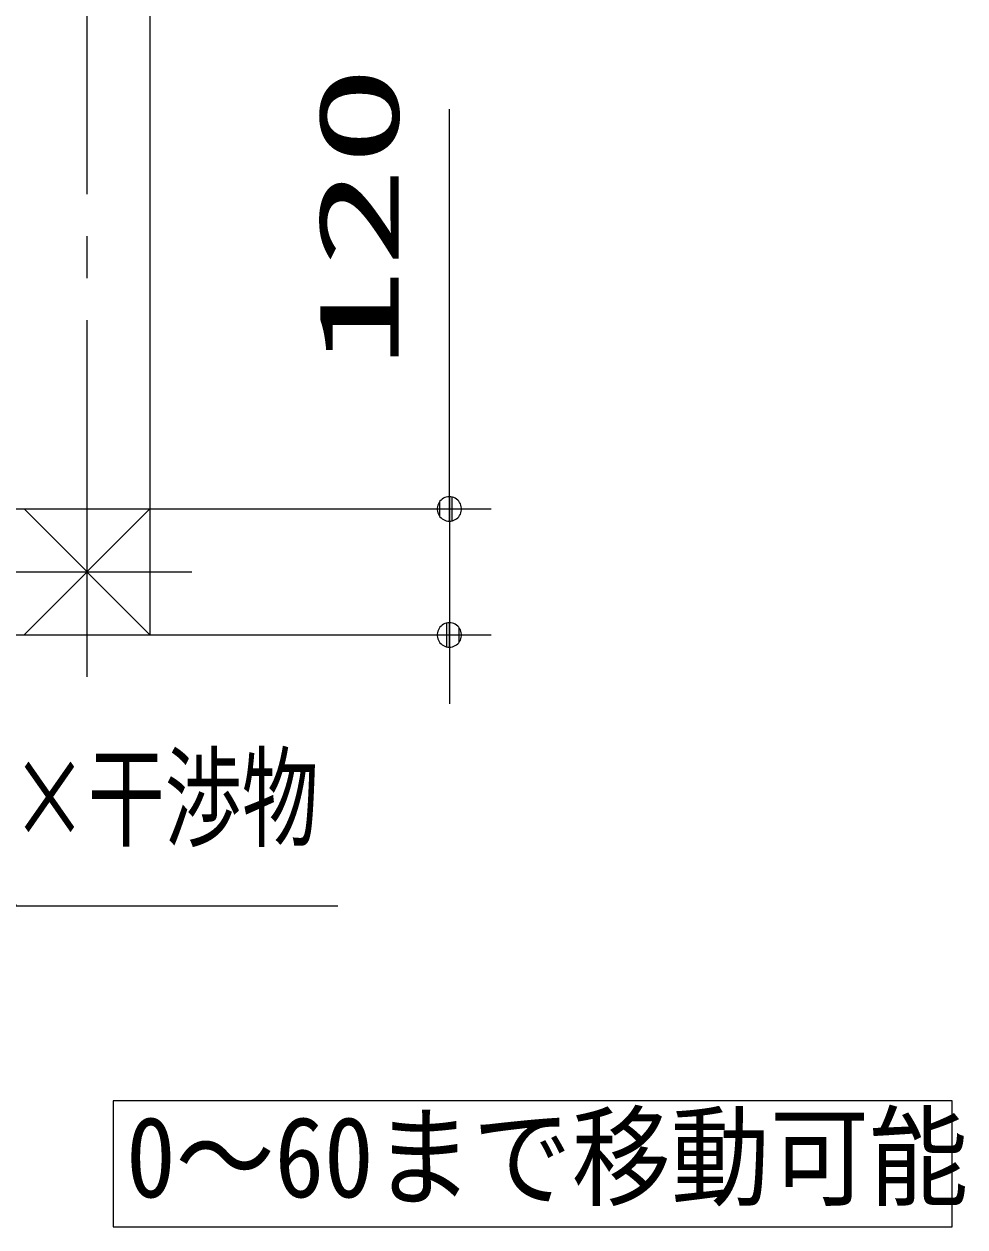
# Model space of a CAD drawing. Units: millimetres on the paper. Extents: x -305 to 305, y -152 to 152.
# Drawn here: x -115.79 to -93.37, y -38.57 to -9.92 of the extents above; entities that cross this region are included whole.
import ezdxf
from ezdxf.enums import TextEntityAlignment as Align

# ---------------------------------------------------------------- set-up
doc = ezdxf.new("R2010")
doc.units = ezdxf.units.MM
doc.linetypes.add('LONG_CHAIN', pattern=[21, 18, -1, 1, -1])
doc.layers.add('0-3_S4', color=7, linetype='Continuous', lineweight=9)
doc.layers.add('0-5_0', color=7, linetype='Continuous', lineweight=9)
doc.styles.add('ＭＳ ゴシック', font='')
doc.styles.get('ＭＳ ゴシック').set_extended_font_data('MS Gothic')

# ---------------------------------------------------------------- blocks, each defined once
blk = doc.blocks.new('_DOTSMALL')
at = {"layer": '0-5_0'}
for p, q in [((0.0746, 0.1), (-0.0746, 0.1)), ((0.1223, -0.0248), (-0.1223, -0.0248))]:
    blk.add_line(p, q, dxfattribs=at)
for points in [[(0.125, 0), (0.124, 0.0157), (0.1211, 0.0311), (0.1162, 0.046), (0.1095, 0.0602), (0.1011, 0.0735), (0.0911, 0.0856), (0.0797, 0.0963), (0.067, 0.1055), (0.0532, 0.1131), (0.0386, 0.1189), (0.0234, 0.1228), (0.0078, 0.1248), (-0.0078, 0.1248), (-0.0234, 0.1228), (-0.0386, 0.1189), (-0.0532, 0.1131), (-0.067, 0.1055), (-0.0797, 0.0963), (-0.0911, 0.0856), (-0.1011, 0.0735), (-0.1095, 0.0602), (-0.1162, 0.046), (-0.1211, 0.0311), (-0.124, 0.0157), (-0.125, 0), (0, 0)], [(-0.125, 0), (-0.124, -0.0157), (-0.1211, -0.0311), (-0.1162, -0.046), (-0.1095, -0.0602), (-0.1011, -0.0735), (-0.0911, -0.0856), (-0.0797, -0.0963), (-0.067, -0.1055), (-0.0532, -0.1131), (-0.0386, -0.1189), (-0.0234, -0.1228), (-0.0078, -0.1248), (0.0078, -0.1248), (0.0234, -0.1228), (0.0386, -0.1189), (0.0532, -0.1131), (0.067, -0.1055), (0.0797, -0.0963), (0.0911, -0.0856), (0.1011, -0.0735), (0.1095, -0.0602), (0.1162, -0.046), (0.1211, -0.0311), (0.124, -0.0157), (0.125, 0), (0, 0)]]:
    blk.add_lwpolyline(points, close=True, dxfattribs=at)

msp = doc.modelspace()

# ---------------------------------------------------------------- linework, layer by layer
at = {"layer": '0-3_S4', "linetype": 'LONG_CHAIN'}
for p, q in [((-114.294, 25.03), (-114.294, -25.47)), ((-162.293, -22.971), (-111.794, -22.971))]:
    msp.add_line(p, q, dxfattribs=at)
at = {"layer": '0-3_S4'}
for p, q in [((-112.794, 24.03), (-112.794, -24.471)), ((-105.657, -21.47), (-105.657, -11.95)), ((-120.547, -21.47), (-112.794, -21.47)), ((-115.793, -24.471), (-112.794, -21.47)), ((-115.793, -21.47), (-112.794, -24.471)), ((-112.794, -21.47), (-104.657, -21.47)), ((-105.657, -21.47), (-105.657, -24.471)), ((-105.657, -23.79), (-105.657, -26.11)), ((-161.293, -24.471), (-112.794, -24.471)), ((-112.794, -24.471), (-104.657, -24.471))]:
    msp.add_line(p, q, dxfattribs=at)
msp.add_lwpolyline([(-117.791, -26.742), (-115.983, -30.921), (-108.315, -30.921)], dxfattribs=at)
for centre, start, end in [((-115.793, -21.47), 44.9868, 224.9869), ((-112.794, -21.47), 315.0131, 135.0131), ((-112.794, -21.47), 270, 90), ((-111.794, -22.971), 270, 90), ((-115.793, -24.471), 135.0131, 315.0131), ((-112.794, -24.471), 224.9869, 44.9868), ((-112.794, -24.471), 180, 0), ((-112.794, -24.471), 270, 90), ((-114.294, -25.47), 180, 0)]:
    msp.add_arc(centre, 0.0000221, start, end, dxfattribs=at)
at = {"layer": '0-5_0'}
msp.add_lwpolyline([(-113.67, -38.571), (-93.67, -38.571), (-93.67, -35.571), (-113.67, -35.571)], close=True, dxfattribs=at)

# ---------------------------------------------------------------- block references
at = {"layer": '0-3_S4', "xscale": 2.32, "yscale": 2.32}
for p, rotation in [((-105.657, -21.47), 90), ((-105.657, -24.471), 270)]:
    msp.add_blockref('_DOTSMALL', p, dxfattribs=dict(at, rotation=rotation))

# ---------------------------------------------------------------- texts
at = {"layer": '0-3_S4', "style": 'ＭＳ ゴシック', "width": 1.85}
msp.add_text('120', height=1.921, rotation=90, dxfattribs=at).set_placement((-106.286, -18.15), align=Align.BOTTOM_LEFT)
at = {"layer": '0-3_S4', "style": 'ＭＳ ゴシック', "width": 0.7}
msp.add_text('×干渉物', height=1.921, dxfattribs=at).set_placement((-116.102, -29.886), align=Align.BOTTOM_LEFT)
at = {"layer": '0-5_0', "style": 'ＭＳ ゴシック', "width": 0.9}
msp.add_text('0～60まで移動可能', height=1.924, dxfattribs=at).set_placement((-113.36, -38.441), align=Align.BOTTOM_LEFT)

doc.saveas('drawing.dxf')
